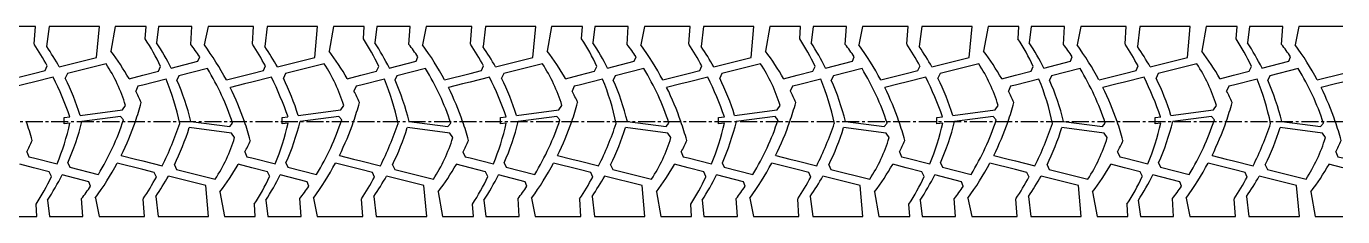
# Model space of a CAD drawing. Header units: inches. Extents: x 0 to 2193, y 0 to 159.
# Drawn here: x 1091 to 2193, y 0 to 159 of the extents above; entities that cross this region are included whole.
import ezdxf

# ---------------------------------------------------------------- set-up
doc = ezdxf.new("R2010")
doc.units = ezdxf.units.IN
doc.header["$MEASUREMENT"] = 0
doc.linetypes.add('CENTER2', pattern=[1.125, 0.75, -0.125, 0.125, -0.125])

msp = doc.modelspace()

# ---------------------------------------------------------------- linework, layer by layer
for p, q in [((1096.7, 159), (1060.1, 159)), ((1096.7, 159), (1096.7, 159)), ((1098.2, 159), (1096.7, 159)), ((1097.2, 144.3), (1098.2, 159)), ((1109.6, 159), (1107.6, 142.1)), ((1151.8, 159), (1109.6, 159)), ((1149.5, 133), (1151.8, 159)), ((1151.8, 159), (1151.8, 159)), ((1165.1, 159), (1161.4, 138.2)), ((1188.1, 159), (1165.1, 159)), ((1190.9, 159), (1188.1, 159)), ((1190.2, 148.7), (1190.9, 159)), ((1201.4, 159), (1199.7, 145.3)), ((1229.3, 159), (1201.4, 159)), ((1228.3, 143.8), (1229.3, 159)), ((1242.9, 159), (1239.7, 143.5)), ((1279.5, 159), (1242.9, 159)), ((1279.5, 159), (1279.5, 159)), ((1281, 159), (1279.5, 159)), ((1280, 144.3), (1281, 159)), ((1292.4, 159), (1290.4, 142.1)), ((1334.6, 159), (1292.4, 159)), ((1332.2, 133), (1334.6, 159)), ((1334.6, 159), (1334.6, 159)), ((1347.9, 159), (1344.2, 138.2)), ((1370.9, 159), (1347.9, 159)), ((1373.7, 159), (1370.9, 159)), ((1373, 148.7), (1373.7, 159)), ((1384.1, 159), (1382.5, 145.3)), ((1412.1, 159), (1384.1, 159)), ((1411.1, 143.8), (1412.1, 159)), ((1425.6, 159), (1422.5, 143.5)), ((1462.3, 159), (1425.6, 159)), ((1462.3, 159), (1462.3, 159)), ((1463.8, 159), (1462.3, 159)), ((1462.8, 144.3), (1463.8, 159)), ((1475.2, 159), (1473.2, 142.1)), ((1517.4, 159), (1475.2, 159)), ((1515, 133), (1517.4, 159)), ((1517.4, 159), (1517.4, 159)), ((1530.7, 159), (1527, 138.2)), ((1553.7, 159), (1530.7, 159)), ((1556.5, 159), (1553.7, 159)), ((1555.8, 148.7), (1556.5, 159)), ((1566.9, 159), (1565.3, 145.3)), ((1594.9, 159), (1566.9, 159)), ((1593.9, 143.8), (1594.9, 159)), ((1608.4, 159), (1605.3, 143.5)), ((1645.1, 159), (1608.4, 159)), ((1645.1, 159), (1645.1, 159)), ((1646.6, 159), (1645.1, 159)), ((1645.5, 144.3), (1646.6, 159)), ((1658, 159), (1655.9, 142.1)), ((1700.1, 159), (1658, 159)), ((1697.8, 133), (1700.1, 159)), ((1700.1, 159), (1700.1, 159)), ((1713.5, 159), (1709.8, 138.2)), ((1736.4, 159), (1713.5, 159)), ((1739.3, 159), (1736.4, 159)), ((1738.6, 148.7), (1739.3, 159)), ((1749.7, 159), (1748, 145.3)), ((1777.7, 159), (1749.7, 159)), ((1776.6, 143.8), (1777.7, 159)), ((1791.2, 159), (1788.1, 143.5)), ((1827.8, 159), (1791.2, 159)), ((1827.8, 159), (1827.8, 159)), ((1829.3, 159), (1827.8, 159)), ((1828.3, 144.3), (1829.3, 159)), ((1840.8, 159), (1838.7, 142.1)), ((1882.9, 159), (1840.8, 159)), ((1880.6, 133), (1882.9, 159)), ((1882.9, 159), (1882.9, 159)), ((1896.3, 159), (1892.5, 138.2)), ((1919.2, 159), (1896.3, 159)), ((1922.1, 159), (1919.2, 159)), ((1921.4, 148.7), (1922.1, 159)), ((1932.5, 159), (1930.8, 145.3)), ((1960.4, 159), (1932.5, 159)), ((1959.4, 143.8), (1960.4, 159)), ((1974, 159), (1970.9, 143.5)), ((2010.6, 159), (1974, 159)), ((2010.6, 159), (2010.6, 159)), ((2012.1, 159), (2010.6, 159)), ((2011.1, 144.3), (2012.1, 159)), ((2023.6, 159), (2021.5, 142.1)), ((2065.7, 159), (2023.6, 159)), ((2063.4, 133), (2065.7, 159)), ((2065.7, 159), (2065.7, 159)), ((2079, 159), (2075.3, 138.2)), ((2102, 159), (2079, 159)), ((2104.9, 159), (2102, 159)), ((2104.2, 148.7), (2104.9, 159)), ((2115.3, 159), (2113.6, 145.3)), ((2143.2, 159), (2115.3, 159)), ((2142.2, 143.8), (2143.2, 159)), ((2156.8, 159), (2153.7, 143.5)), ((2193.4, 159), (2156.8, 159)), ((2193.4, 159), (2193.4, 159)), ((1097.2, 144.3), (1097.2, 144.3)), ((1190.2, 148.7), (1190.2, 148.7)), ((1228.3, 143.8), (1228.3, 143.8)), ((1280, 144.3), (1280, 144.3)), ((1373, 148.7), (1373, 148.7)), ((1411.1, 143.8), (1411.1, 143.8)), ((1462.8, 144.3), (1462.8, 144.3)), ((1555.8, 148.7), (1555.8, 148.7)), ((1593.9, 143.8), (1593.9, 143.8)), ((1645.5, 144.3), (1645.5, 144.3)), ((1738.6, 148.7), (1738.6, 148.7)), ((1776.6, 143.8), (1776.6, 143.8)), ((1828.3, 144.3), (1828.3, 144.3)), ((1921.4, 148.7), (1921.4, 148.7)), ((1959.4, 143.8), (1959.4, 143.8)), ((2011.1, 144.3), (2011.1, 144.3)), ((2104.2, 148.7), (2104.2, 148.7)), ((2142.2, 143.8), (2142.2, 143.8)), ((1118.2, 125.1), (1149.5, 133)), ((1234.4, 129.9), (1235.8, 133.6)), ((1301, 125.1), (1332.2, 133)), ((1417.2, 129.9), (1418.6, 133.6)), ((1483.7, 125.1), (1515, 133)), ((1599.9, 129.9), (1601.4, 133.6)), ((1666.5, 125.1), (1697.8, 133)), ((1782.7, 129.9), (1784.1, 133.6)), ((1849.3, 125.1), (1880.6, 133)), ((1965.5, 129.9), (1966.9, 133.6)), ((2032.1, 125.1), (2063.4, 133)), ((2148.3, 129.9), (2149.7, 133.6)), ((1096.7, 119.6), (1106.4, 122.1)), ((1106.4, 122.1), (1108.1, 126)), ((1157.4, 127.8), (1125, 119.6)), ((1157.4, 127.8), (1157.4, 127.8)), ((1188.1, 118.2), (1201.2, 121.5)), ((1201.2, 121.5), (1203.1, 125.5)), ((1211.9, 124.2), (1234.4, 129.9)), ((1242.3, 123.7), (1218.3, 117.6)), ((1242.3, 123.7), (1242.3, 123.7)), ((1279.5, 119.6), (1289.2, 122.1)), ((1289.2, 122.1), (1290.9, 126)), ((1340.2, 127.8), (1307.8, 119.6)), ((1340.2, 127.8), (1340.2, 127.8)), ((1370.9, 118.2), (1383.9, 121.5)), ((1383.9, 121.5), (1385.9, 125.5)), ((1394.7, 124.2), (1417.2, 129.9)), ((1425.1, 123.7), (1401.1, 117.6)), ((1425.1, 123.7), (1425.1, 123.7)), ((1462.3, 119.6), (1472, 122.1)), ((1472, 122.1), (1473.7, 126)), ((1523, 127.8), (1490.6, 119.6)), ((1523, 127.8), (1523, 127.8)), ((1553.7, 118.2), (1566.7, 121.5)), ((1566.7, 121.5), (1568.6, 125.5)), ((1577.5, 124.2), (1599.9, 129.9)), ((1607.9, 123.7), (1583.9, 117.6)), ((1607.9, 123.7), (1607.9, 123.7)), ((1645.1, 119.6), (1654.8, 122.1)), ((1654.8, 122.1), (1656.5, 126)), ((1705.8, 127.8), (1673.3, 119.6)), ((1705.8, 127.8), (1705.8, 127.8)), ((1736.4, 118.2), (1749.5, 121.5)), ((1749.5, 121.5), (1751.4, 125.5)), ((1760.2, 124.2), (1782.7, 129.9)), ((1790.7, 123.7), (1766.7, 117.6)), ((1790.7, 123.7), (1790.7, 123.7)), ((1827.8, 119.6), (1837.5, 122.1)), ((1837.5, 122.1), (1839.3, 126)), ((1888.5, 127.8), (1856.1, 119.6)), ((1888.5, 127.8), (1888.5, 127.8)), ((1919.2, 118.2), (1932.3, 121.5)), ((1932.3, 121.5), (1934.2, 125.5)), ((1943, 124.2), (1965.5, 129.9)), ((1973.4, 123.7), (1949.5, 117.6)), ((1973.4, 123.7), (1973.4, 123.7)), ((2010.6, 119.6), (2020.3, 122.1)), ((2020.3, 122.1), (2022.1, 126)), ((2071.3, 127.8), (2038.9, 119.6)), ((2071.3, 127.8), (2071.3, 127.8)), ((2102, 118.2), (2115.1, 121.5)), ((2115.1, 121.5), (2117, 125.5)), ((2125.8, 124.2), (2148.3, 129.9)), ((2156.2, 123.7), (2132.3, 117.6)), ((2156.2, 123.7), (2156.2, 123.7)), ((1075.4, 114.3), (1096.7, 119.6)), ((1090.6, 110.9), (1078.7, 107.9)), ((1096.7, 112.4), (1090.6, 110.9)), ((1113.1, 116.6), (1096.7, 112.4)), ((1096.7, 112.4), (1096.7, 112.4)), ((1125, 119.6), (1123.2, 115.6)), ((1176.6, 115.3), (1188.1, 118.2)), ((1207.8, 114.9), (1188.1, 109.9)), ((1207.8, 114.9), (1207.8, 114.9)), ((1218.3, 117.6), (1216.7, 114.1)), ((1258.2, 114.3), (1279.5, 119.6)), ((1273.4, 110.9), (1261.5, 107.9)), ((1279.5, 112.4), (1273.4, 110.9)), ((1295.9, 116.6), (1279.5, 112.4)), ((1279.5, 112.4), (1279.5, 112.4)), ((1307.8, 119.6), (1306, 115.6)), ((1359.4, 115.3), (1370.9, 118.2)), ((1390.6, 114.9), (1370.9, 109.9)), ((1390.6, 114.9), (1390.6, 114.9)), ((1401.1, 117.6), (1399.4, 114.1)), ((1441, 114.3), (1462.3, 119.6)), ((1456.1, 110.9), (1444.2, 107.9)), ((1462.3, 112.4), (1456.1, 110.9)), ((1478.7, 116.6), (1462.3, 112.4)), ((1462.3, 112.4), (1462.3, 112.4)), ((1490.6, 119.6), (1488.7, 115.6)), ((1542.2, 115.3), (1553.7, 118.2)), ((1573.3, 114.9), (1553.7, 109.9)), ((1573.3, 114.9), (1573.3, 114.9)), ((1583.9, 117.6), (1582.2, 114.1)), ((1623.7, 114.3), (1645.1, 119.6)), ((1638.9, 110.9), (1627, 107.9)), ((1645.1, 112.4), (1638.9, 110.9)), ((1661.5, 116.6), (1645.1, 112.4)), ((1645.1, 112.4), (1645.1, 112.4)), ((1673.3, 119.6), (1671.5, 115.6)), ((1725, 115.3), (1736.4, 118.2)), ((1756.1, 114.9), (1736.4, 109.9)), ((1756.1, 114.9), (1756.1, 114.9)), ((1766.7, 117.6), (1765, 114.1)), ((1806.5, 114.3), (1827.8, 119.6)), ((1821.7, 110.9), (1809.8, 107.9)), ((1827.8, 112.4), (1821.7, 110.9)), ((1844.2, 116.6), (1827.8, 112.4)), ((1827.8, 112.4), (1827.8, 112.4)), ((1856.1, 119.6), (1854.3, 115.6)), ((1907.8, 115.3), (1919.2, 118.2)), ((1938.9, 114.9), (1919.2, 109.9)), ((1938.9, 114.9), (1938.9, 114.9)), ((1949.5, 117.6), (1947.8, 114.1)), ((1989.3, 114.3), (2010.6, 119.6)), ((2004.5, 110.9), (1992.6, 107.9)), ((2010.6, 112.4), (2004.5, 110.9)), ((2027, 116.6), (2010.6, 112.4)), ((2010.6, 112.4), (2010.6, 112.4)), ((2038.9, 119.6), (2037.1, 115.6)), ((2090.5, 115.3), (2102, 118.2)), ((2121.7, 114.9), (2102, 109.9)), ((2121.7, 114.9), (2121.7, 114.9)), ((2132.3, 117.6), (2130.6, 114.1)), ((2172.1, 114.3), (2193.4, 119.6)), ((2187.3, 110.9), (2175.4, 107.9)), ((2193.4, 112.4), (2187.3, 110.9)), ((2193.4, 112.4), (2193.4, 112.4)), ((1184, 108.9), (1182.2, 104.9)), ((1188.1, 109.9), (1184, 108.9)), ((1366.8, 108.9), (1365, 104.9)), ((1370.9, 109.9), (1366.8, 108.9)), ((1549.6, 108.9), (1547.8, 104.9)), ((1553.7, 109.9), (1549.6, 108.9)), ((1732.4, 108.9), (1730.6, 104.9)), ((1736.4, 109.9), (1732.4, 108.9)), ((1915.2, 108.9), (1913.4, 104.9)), ((1919.2, 109.9), (1915.2, 108.9)), ((2097.9, 108.9), (2096.2, 104.9)), ((2102, 109.9), (2097.9, 108.9)), ((1135.6, 84.5), (1171.2, 89.2)), ((1171.2, 89.2), (1173.7, 93)), ((1318.4, 84.5), (1354, 89.2)), ((1354, 89.2), (1356.5, 93)), ((1501.2, 84.5), (1536.8, 89.2)), ((1536.8, 89.2), (1539.2, 93)), ((1684, 84.5), (1719.5, 89.2)), ((1719.5, 89.2), (1722, 93)), ((1866.7, 84.5), (1902.3, 89.2)), ((1902.3, 89.2), (1904.8, 93)), ((2049.5, 84.5), (2085.1, 89.2)), ((2085.1, 89.2), (2087.6, 93)), ((1122.2, 77.5), (1122.3, 82.8)), ((1127.2, 78.2), (1122.2, 77.5)), ((1122.3, 82.8), (1127.1, 83.4)), ((1127.1, 83.4), (1127.1, 83.4)), ((1169.6, 83.8), (1137.1, 79.5)), ((1172, 80.9), (1169.6, 83.8)), ((1172, 80.9), (1172, 80.9)), ((1228.5, 79.5), (1261, 75.2)), ((1261, 75.2), (1263.4, 78.1)), ((1305, 82.8), (1309.8, 83.4)), ((1305, 77.5), (1305, 82.8)), ((1309.9, 78.2), (1305, 77.5)), ((1309.8, 83.4), (1309.8, 83.4)), ((1352.4, 83.8), (1319.9, 79.5)), ((1354.8, 80.9), (1352.4, 83.8)), ((1354.8, 80.9), (1354.8, 80.9)), ((1411.3, 79.5), (1443.8, 75.2)), ((1443.8, 75.2), (1446.2, 78.1)), ((1487.8, 82.8), (1492.6, 83.4)), ((1487.8, 77.5), (1487.8, 82.8)), ((1492.7, 78.2), (1487.8, 77.5)), ((1492.6, 83.4), (1492.6, 83.4)), ((1535.1, 83.8), (1502.7, 79.5)), ((1537.6, 80.9), (1535.1, 83.8)), ((1537.6, 80.9), (1537.6, 80.9)), ((1594.1, 79.5), (1626.5, 75.2)), ((1626.5, 75.2), (1628.9, 78.1)), ((1670.6, 82.8), (1675.4, 83.4)), ((1670.6, 77.5), (1670.6, 82.8)), ((1675.5, 78.2), (1670.6, 77.5)), ((1675.4, 83.4), (1675.4, 83.4)), ((1717.9, 83.8), (1685.4, 79.5)), ((1720.3, 80.9), (1717.9, 83.8)), ((1720.3, 80.9), (1720.3, 80.9)), ((1776.8, 79.5), (1809.3, 75.2)), ((1809.3, 75.2), (1811.7, 78.1)), ((1853.4, 82.8), (1858.2, 83.4)), ((1853.4, 77.5), (1853.4, 82.8)), ((1858.3, 78.2), (1853.4, 77.5)), ((1858.2, 83.4), (1858.2, 83.4)), ((1900.7, 83.8), (1868.2, 79.5)), ((1903.1, 80.9), (1900.7, 83.8)), ((1903.1, 80.9), (1903.1, 80.9)), ((1959.6, 79.5), (1992.1, 75.2)), ((1992.1, 75.2), (1994.5, 78.1)), ((2036.2, 82.8), (2041, 83.4)), ((2036.2, 77.5), (2036.2, 82.8)), ((2041.1, 78.2), (2036.2, 77.5)), ((2041, 83.4), (2041, 83.4)), ((2083.5, 83.8), (2051, 79.5)), ((2085.9, 80.9), (2083.5, 83.8)), ((2085.9, 80.9), (2085.9, 80.9)), ((2142.4, 79.5), (2174.9, 75.2)), ((2174.9, 75.2), (2177.3, 78.1)), ((1262.6, 69.8), (1227, 74.5)), ((1265.1, 66), (1262.6, 69.8)), ((1445.4, 69.8), (1409.8, 74.5)), ((1447.9, 66), (1445.4, 69.8)), ((1628.1, 69.8), (1592.6, 74.5)), ((1630.6, 66), (1628.1, 69.8)), ((1810.9, 69.8), (1775.3, 74.5)), ((1813.4, 66), (1810.9, 69.8)), ((1993.7, 69.8), (1958.1, 74.5)), ((1996.2, 66), (1993.7, 69.8)), ((2176.5, 69.8), (2140.9, 74.5)), ((2179, 66), (2176.5, 69.8)), ((1265.1, 66), (1265.1, 66)), ((1447.9, 66), (1447.9, 66)), ((1630.6, 66), (1630.6, 66)), ((1813.4, 66), (1813.4, 66)), ((1996.2, 66), (1996.2, 66)), ((2179, 66), (2179, 66)), ((1090.9, 54.1), (1092.6, 50.1)), ((1092.6, 50.1), (1096.7, 49.1)), ((1096.7, 49.1), (1116.4, 44.1)), ((1125.3, 44.9), (1126.9, 41.4)), ((1188.1, 39.4), (1166.8, 44.7)), ((1170.1, 51.1), (1182, 48.1)), ((1182, 48.1), (1188.1, 46.6)), ((1188.1, 46.6), (1204.5, 42.4)), ((1273.6, 54.1), (1275.4, 50.1)), ((1275.4, 50.1), (1279.5, 49.1)), ((1279.5, 49.1), (1299.2, 44.1)), ((1308.1, 44.9), (1309.7, 41.4)), ((1370.9, 39.4), (1349.6, 44.7)), ((1352.9, 51.1), (1364.8, 48.1)), ((1364.8, 48.1), (1370.9, 46.6)), ((1370.9, 46.6), (1387.3, 42.4)), ((1456.4, 54.1), (1458.2, 50.1)), ((1458.2, 50.1), (1462.3, 49.1)), ((1462.3, 49.1), (1481.9, 44.1)), ((1490.8, 44.9), (1492.5, 41.4)), ((1553.7, 39.4), (1532.3, 44.7)), ((1535.6, 51.1), (1547.5, 48.1)), ((1547.5, 48.1), (1553.7, 46.6)), ((1553.7, 46.6), (1570.1, 42.4)), ((1639.2, 54.1), (1641, 50.1)), ((1641, 50.1), (1645.1, 49.1)), ((1645.1, 49.1), (1664.7, 44.1)), ((1673.6, 44.9), (1675.3, 41.4)), ((1736.4, 39.4), (1715.1, 44.7)), ((1718.4, 51.1), (1730.3, 48.1)), ((1730.3, 48.1), (1736.4, 46.6)), ((1736.4, 46.6), (1752.8, 42.4)), ((1822, 54.1), (1823.8, 50.1)), ((1823.8, 50.1), (1827.8, 49.1)), ((1827.8, 49.1), (1847.5, 44.1)), ((1856.4, 44.9), (1858.1, 41.4)), ((1919.2, 39.4), (1897.9, 44.7)), ((1901.2, 51.1), (1913.1, 48.1)), ((1913.1, 48.1), (1919.2, 46.6)), ((1919.2, 46.6), (1935.6, 42.4)), ((2004.8, 54.1), (2006.6, 50.1)), ((2006.6, 50.1), (2010.6, 49.1)), ((2010.6, 49.1), (2030.3, 44.1)), ((2039.2, 44.9), (2040.9, 41.4)), ((2102, 39.4), (2080.7, 44.7)), ((2084, 51.1), (2095.9, 48.1)), ((2095.9, 48.1), (2102, 46.6)), ((2102, 46.6), (2118.4, 42.4)), ((2187.6, 54.1), (2189.3, 50.1)), ((2189.3, 50.1), (2193.4, 49.1)), ((1096.7, 40.8), (1085.2, 43.7)), ((1096.7, 40.8), (1096.7, 40.8)), ((1109.8, 37.5), (1096.7, 40.8)), ((1111.7, 33.5), (1109.8, 37.5)), ((1111.7, 33.5), (1111.7, 33.5)), ((1143, 29.1), (1120.5, 34.8)), ((1126.9, 41.4), (1150.9, 35.3)), ((1197.8, 36.9), (1188.1, 39.4)), ((1199.5, 33), (1197.8, 36.9)), ((1240.9, 26), (1209.6, 33.9)), ((1214.6, 43.4), (1216.4, 39.4)), ((1216.4, 39.4), (1248.8, 31.2)), ((1279.5, 40.8), (1268, 43.7)), ((1279.5, 40.8), (1279.5, 40.8)), ((1292.5, 37.5), (1279.5, 40.8)), ((1294.5, 33.5), (1292.5, 37.5)), ((1294.5, 33.5), (1294.5, 33.5)), ((1325.8, 29.1), (1303.3, 34.8)), ((1309.7, 41.4), (1333.7, 35.3)), ((1380.6, 36.9), (1370.9, 39.4)), ((1382.3, 33), (1380.6, 36.9)), ((1423.6, 26), (1392.4, 33.9)), ((1397.3, 43.4), (1399.2, 39.4)), ((1399.2, 39.4), (1431.6, 31.2)), ((1462.3, 40.8), (1450.8, 43.7)), ((1462.3, 40.8), (1462.3, 40.8)), ((1475.3, 37.5), (1462.3, 40.8)), ((1477.2, 33.5), (1475.3, 37.5)), ((1477.2, 33.5), (1477.2, 33.5)), ((1508.5, 29.1), (1486.1, 34.8)), ((1492.5, 41.4), (1516.5, 35.3)), ((1563.4, 36.9), (1553.7, 39.4)), ((1565.1, 33), (1563.4, 36.9)), ((1606.4, 26), (1575.1, 33.9)), ((1580.1, 43.4), (1581.9, 39.4)), ((1581.9, 39.4), (1614.4, 31.2)), ((1645.1, 40.8), (1633.6, 43.7)), ((1645.1, 40.8), (1645.1, 40.8)), ((1658.1, 37.5), (1645.1, 40.8)), ((1660, 33.5), (1658.1, 37.5)), ((1660, 33.5), (1660, 33.5)), ((1691.3, 29.1), (1668.8, 34.8)), ((1675.3, 41.4), (1699.3, 35.3)), ((1746.2, 36.9), (1736.4, 39.4)), ((1747.9, 33), (1746.2, 36.9)), ((1789.2, 26), (1757.9, 33.9)), ((1762.9, 43.4), (1764.7, 39.4)), ((1764.7, 39.4), (1797.2, 31.2)), ((1827.8, 40.8), (1816.4, 43.7)), ((1827.8, 40.8), (1827.8, 40.8)), ((1840.9, 37.5), (1827.8, 40.8)), ((1842.8, 33.5), (1840.9, 37.5)), ((1842.8, 33.5), (1842.8, 33.5)), ((1874.1, 29.1), (1851.6, 34.8)), ((1858.1, 41.4), (1882.1, 35.3)), ((1928.9, 36.9), (1919.2, 39.4)), ((1930.7, 33), (1928.9, 36.9)), ((1972, 26), (1940.7, 33.9)), ((1945.7, 43.4), (1947.5, 39.4)), ((1947.5, 39.4), (1979.9, 31.2)), ((2010.6, 40.8), (1999.2, 43.7)), ((2010.6, 40.8), (2010.6, 40.8)), ((2023.7, 37.5), (2010.6, 40.8)), ((2025.6, 33.5), (2023.7, 37.5)), ((2025.6, 33.5), (2025.6, 33.5)), ((2056.9, 29.1), (2034.4, 34.8)), ((2040.9, 41.4), (2064.8, 35.3)), ((2111.7, 36.9), (2102, 39.4)), ((2113.4, 33), (2111.7, 36.9)), ((2154.8, 26), (2123.5, 33.9)), ((2128.5, 43.4), (2130.3, 39.4)), ((2130.3, 39.4), (2162.7, 31.2)), ((2193.4, 40.8), (2181.9, 43.7)), ((2193.4, 40.8), (2193.4, 40.8)), ((1144.4, 25.4), (1143, 29.1)), ((1144.4, 25.4), (1144.4, 25.4)), ((1199.5, 33), (1199.5, 33)), ((1243.2, 0), (1240.9, 26)), ((1240.9, 26), (1240.9, 26)), ((1327.2, 25.4), (1325.8, 29.1)), ((1327.2, 25.4), (1327.2, 25.4)), ((1382.3, 33), (1382.3, 33)), ((1426, 0), (1423.6, 26)), ((1423.6, 26), (1423.6, 26)), ((1510, 25.4), (1508.5, 29.1)), ((1510, 25.4), (1510, 25.4)), ((1565.1, 33), (1565.1, 33)), ((1608.8, 0), (1606.4, 26)), ((1606.4, 26), (1606.4, 26)), ((1692.8, 25.4), (1691.3, 29.1)), ((1692.8, 25.4), (1692.8, 25.4)), ((1747.9, 33), (1747.9, 33)), ((1791.5, 0), (1789.2, 26)), ((1789.2, 26), (1789.2, 26)), ((1875.5, 25.4), (1874.1, 29.1)), ((1875.5, 25.4), (1875.5, 25.4)), ((1930.7, 33), (1930.7, 33)), ((1974.3, 0), (1972, 26)), ((1972, 26), (1972, 26)), ((2058.3, 25.4), (2056.9, 29.1)), ((2058.3, 25.4), (2058.3, 25.4)), ((2113.4, 33), (2113.4, 33)), ((2157.1, 0), (2154.8, 26)), ((2154.8, 26), (2154.8, 26)), ((1108.3, 13.7), (1110, 0)), ((1137.9, 0), (1136.9, 15.2)), ((1148.4, 15.5), (1151.5, 0)), ((1189.6, 0), (1188.6, 14.7)), ((1199, 16.9), (1201, 0)), ((1252.8, 20.8), (1256.5, 0)), ((1291.1, 13.7), (1292.8, 0)), ((1320.7, 0), (1319.7, 15.2)), ((1331.1, 15.5), (1334.2, 0)), ((1372.4, 0), (1371.4, 14.7)), ((1381.8, 16.9), (1383.8, 0)), ((1435.6, 20.8), (1439.3, 0)), ((1473.9, 13.7), (1475.5, 0)), ((1503.5, 0), (1502.5, 15.2)), ((1513.9, 15.5), (1517, 0)), ((1555.2, 0), (1554.2, 14.7)), ((1564.5, 16.9), (1566.6, 0)), ((1618.4, 20.8), (1622.1, 0)), ((1656.7, 13.7), (1658.3, 0)), ((1686.3, 0), (1685.3, 15.2)), ((1696.7, 15.5), (1699.8, 0)), ((1737.9, 0), (1736.9, 14.7)), ((1747.3, 16.9), (1749.4, 0)), ((1801.1, 20.8), (1804.9, 0)), ((1839.4, 13.7), (1841.1, 0)), ((1869.1, 0), (1868, 15.2)), ((1879.5, 15.5), (1882.6, 0)), ((1920.7, 0), (1919.7, 14.7)), ((1930.1, 16.9), (1932.2, 0)), ((1983.9, 20.8), (1987.7, 0)), ((2022.2, 13.7), (2023.9, 0)), ((2051.8, 0), (2050.8, 15.2)), ((2062.3, 15.5), (2065.4, 0)), ((2103.5, 0), (2102.5, 14.7)), ((2112.9, 16.9), (2114.9, 0)), ((2166.7, 20.8), (2170.4, 0)), ((1073.7, 0), (1096.7, 0)), ((1096.7, 0), (1099.5, 0)), ((1099.5, 0), (1098.8, 10.3)), ((1110, 0), (1137.9, 0)), ((1151.5, 0), (1188.1, 0)), ((1188.1, 0), (1189.6, 0)), ((1201, 0), (1243.2, 0)), ((1256.5, 0), (1279.5, 0)), ((1279.5, 0), (1282.3, 0)), ((1282.3, 0), (1281.6, 10.3)), ((1292.8, 0), (1320.7, 0)), ((1334.2, 0), (1370.9, 0)), ((1370.9, 0), (1372.4, 0)), ((1383.8, 0), (1426, 0)), ((1439.3, 0), (1462.3, 0)), ((1462.3, 0), (1465.1, 0)), ((1465.1, 0), (1464.4, 10.3)), ((1475.5, 0), (1503.5, 0)), ((1517, 0), (1553.7, 0)), ((1553.7, 0), (1555.2, 0)), ((1566.6, 0), (1608.8, 0)), ((1622.1, 0), (1645.1, 0)), ((1645.1, 0), (1647.9, 0)), ((1647.9, 0), (1647.2, 10.3)), ((1658.3, 0), (1686.3, 0)), ((1699.8, 0), (1736.4, 0)), ((1736.4, 0), (1737.9, 0)), ((1749.4, 0), (1791.5, 0)), ((1804.9, 0), (1827.8, 0)), ((1827.8, 0), (1830.7, 0)), ((1830.7, 0), (1830, 10.3)), ((1841.1, 0), (1869.1, 0)), ((1882.6, 0), (1919.2, 0)), ((1919.2, 0), (1920.7, 0)), ((1932.2, 0), (1974.3, 0)), ((1987.7, 0), (2010.6, 0)), ((2010.6, 0), (2013.5, 0)), ((2013.5, 0), (2012.8, 10.3)), ((2023.9, 0), (2051.8, 0)), ((2065.4, 0), (2102, 0)), ((2102, 0), (2103.5, 0)), ((2114.9, 0), (2157.1, 0)), ((2170.4, 0), (2193.4, 0))]:
    msp.add_line(p, q)
at = {"color": 1, "linetype": 'CENTER2', "ltscale": 19}
msp.add_line((0, 79.5), (2193.4, 79.5), dxfattribs=at)
for centre, radius, start, end in [((867, -6.5), 275.1, 28.7894, 33.2148), ((1009.5, 33.5), 214.3, 25.433, 32.5224), ((1021.9, 28.2), 212.9, 26.8071, 33.3591), ((1058.7, 11.1), 215.4, 34.6892, 38.0542), ((1044.9, 0.3), 241.8, 28.1247, 36.3161), ((1049.8, -6.5), 275.1, 28.7894, 33.2148), ((1192.3, 33.5), 214.3, 25.433, 32.5224), ((1204.7, 28.2), 212.9, 26.8071, 33.3591), ((1241.5, 11.1), 215.4, 34.6892, 38.0542), ((1227.7, 0.3), 241.8, 28.1247, 36.3161), ((1232.6, -6.5), 275.1, 28.7894, 33.2148), ((1375.1, 33.5), 214.3, 25.433, 32.5224), ((1387.5, 28.2), 212.9, 26.8071, 33.3591), ((1424.3, 11.1), 215.4, 34.6892, 38.0542), ((1410.5, 0.3), 241.8, 28.1247, 36.3161), ((1415.4, -6.5), 275.1, 28.7894, 33.2148), ((1557.9, 33.5), 214.3, 25.433, 32.5224), ((1570.2, 28.2), 212.9, 26.8071, 33.3591), ((1607.1, 11.1), 215.4, 34.6892, 38.0542), ((1593.2, 0.3), 241.8, 28.1247, 36.3161), ((1598.1, -6.5), 275.1, 28.7894, 33.2148), ((1740.7, 33.5), 214.3, 25.433, 32.5224), ((1753, 28.2), 212.9, 26.8071, 33.3591), ((1789.8, 11.1), 215.4, 34.6892, 38.0542), ((1776, 0.3), 241.8, 28.1247, 36.3161), ((1780.9, -6.5), 275.1, 28.7894, 33.2148), ((1923.4, 33.5), 214.3, 25.433, 32.5224), ((1935.8, 28.2), 212.9, 26.8071, 33.3591), ((1972.6, 11.1), 215.4, 34.6892, 38.0542), ((1958.8, 0.3), 241.8, 28.1247, 36.3161), ((932, 21.1), 213.3, 29.1892, 34.5786), ((985.4, 4.8), 220.9, 30.0252, 37.1661), ((1114.7, 21.1), 213.3, 29.1892, 34.5786), ((1168.2, 4.8), 220.9, 30.0252, 37.1661), ((1297.5, 21.1), 213.3, 29.1892, 34.5786), ((1351, 4.8), 220.9, 30.0252, 37.1661), ((1480.3, 21.1), 213.3, 29.1892, 34.5786), ((1533.8, 4.8), 220.9, 30.0252, 37.1661), ((1663.1, 21.1), 213.3, 29.1892, 34.5786), ((1716.5, 4.8), 220.9, 30.0252, 37.1661), ((1845.9, 21.1), 213.3, 29.1892, 34.5786), ((1899.3, 4.8), 220.9, 30.0252, 37.1661), ((1042.3, 52.7), 137.4, 17.0522, 33.1029), ((1058.7, 11.1), 215.4, 18.1337, 31.5144), ((1225.1, 52.7), 137.4, 17.0522, 33.1029), ((1241.5, 11.1), 215.4, 18.1337, 31.5144), ((1407.9, 52.7), 137.4, 17.0522, 33.1029), ((1424.3, 11.1), 215.4, 18.1337, 31.5144), ((1590.7, 52.7), 137.4, 17.0522, 33.1029), ((1607.1, 11.1), 215.4, 18.1337, 31.5144), ((1773.4, 52.7), 137.4, 17.0522, 33.1029), ((1789.8, 11.1), 215.4, 18.1337, 31.5144), ((1956.2, 52.7), 137.4, 17.0522, 33.1029), ((1972.6, 11.1), 215.4, 18.1337, 31.5144), ((867, -6.5), 275.1, 19.0629, 26.5638), ((932, 21.1), 213.3, 17.311, 26.3109), ((1009.5, 33.5), 214.3, 11.9403, 22.3307), ((1021.9, 28.2), 212.9, 13.9498, 23.8021), ((1049.8, -6.5), 275.1, 19.0629, 26.5638), ((1114.7, 21.1), 213.3, 17.311, 26.3109), ((1192.3, 33.5), 214.3, 11.9403, 22.3307), ((1204.7, 28.2), 212.9, 13.9498, 23.8021), ((1232.6, -6.5), 275.1, 19.0629, 26.5638), ((1297.5, 21.1), 213.3, 17.311, 26.3109), ((1375.1, 33.5), 214.3, 11.9403, 22.3307), ((1387.5, 28.2), 212.9, 13.9498, 23.8021), ((1415.4, -6.5), 275.1, 19.0629, 26.5638), ((1480.3, 21.1), 213.3, 17.311, 26.3109), ((1557.9, 33.5), 214.3, 11.9403, 22.3307), ((1570.2, 28.2), 212.9, 13.9498, 23.8021), ((1598.1, -6.5), 275.1, 19.0629, 26.5638), ((1663.1, 21.1), 213.3, 17.311, 26.3109), ((1740.7, 33.5), 214.3, 11.9403, 22.3307), ((1753, 28.2), 212.9, 13.9498, 23.8021), ((1780.9, -6.5), 275.1, 19.0629, 26.5638), ((1845.9, 21.1), 213.3, 17.311, 26.3109), ((1923.4, 33.5), 214.3, 11.9403, 22.3307), ((1935.8, 28.2), 212.9, 13.9498, 23.8021), ((985.4, 4.8), 220.9, 24.1978, 26.9708), ((1044.9, 0.3), 241.8, 19.1363, 26.4221), ((1168.2, 4.8), 220.9, 24.1978, 26.9708), ((1227.7, 0.3), 241.8, 19.1363, 26.4221), ((1351, 4.8), 220.9, 24.1978, 26.9708), ((1410.5, 0.3), 241.8, 19.1363, 26.4221), ((1533.8, 4.8), 220.9, 24.1978, 26.9708), ((1593.2, 0.3), 241.8, 19.1363, 26.4221), ((1716.5, 4.8), 220.9, 24.1978, 26.9708), ((1776, 0.3), 241.8, 19.1363, 26.4221), ((1899.3, 4.8), 220.9, 24.1978, 26.9708), ((1958.8, 0.3), 241.8, 19.1363, 26.4221), ((953.5, 158.7), 241.8, 340.8637, 344.789), ((1136.3, 158.7), 241.8, 340.8637, 344.789), ((1319.1, 158.7), 241.8, 340.8637, 344.789), ((1501.8, 158.7), 241.8, 340.8637, 344.789), ((1684.6, 158.7), 241.8, 340.8637, 344.789), ((1867.4, 158.7), 241.8, 340.8637, 344.789), ((862.1, 0.3), 241.8, 15.211, 19.1363), ((918.1, 125.5), 214.3, 337.6693, 347.2353), ((930.5, 130.8), 212.9, 336.1979, 346.0502), ((967.3, 147.9), 215.4, 328.4856, 341.8663), ((953.5, 158.7), 241.8, 333.5779, 340.8637), ((958.4, 165.5), 275.1, 333.4362, 341.4247), ((1044.9, 0.3), 241.8, 15.211, 19.1363), ((1100.9, 125.5), 214.3, 337.6693, 347.2353), ((1113.3, 130.8), 212.9, 336.1979, 346.0502), ((1150.1, 147.9), 215.4, 328.4856, 341.8663), ((1136.3, 158.7), 241.8, 333.5779, 340.8637), ((1141.2, 165.5), 275.1, 333.4362, 341.4247), ((1227.7, 0.3), 241.8, 15.211, 19.1363), ((1283.7, 125.5), 214.3, 337.6693, 347.2353), ((1296.1, 130.8), 212.9, 336.1979, 346.0502), ((1332.9, 147.9), 215.4, 328.4856, 341.8663), ((1319.1, 158.7), 241.8, 333.5779, 340.8637), ((1324, 165.5), 275.1, 333.4362, 341.4247), ((1410.5, 0.3), 241.8, 15.211, 19.1363), ((1466.5, 125.5), 214.3, 337.6693, 347.2353), ((1478.9, 130.8), 212.9, 336.1979, 346.0502), ((1515.7, 147.9), 215.4, 328.4856, 341.8663), ((1501.8, 158.7), 241.8, 333.5779, 340.8637), ((1506.7, 165.5), 275.1, 333.4362, 341.4247), ((1593.2, 0.3), 241.8, 15.211, 19.1363), ((1649.3, 125.5), 214.3, 337.6693, 347.2353), ((1661.6, 130.8), 212.9, 336.1979, 346.0502), ((1698.5, 147.9), 215.4, 328.4856, 341.8663), ((1684.6, 158.7), 241.8, 333.5779, 340.8637), ((1689.5, 165.5), 275.1, 333.4362, 341.4247), ((1776, 0.3), 241.8, 15.211, 19.1363), ((1832, 125.5), 214.3, 337.6693, 347.2353), ((1844.4, 130.8), 212.9, 336.1979, 346.0502), ((1881.2, 147.9), 215.4, 328.4856, 341.8663), ((1867.4, 158.7), 241.8, 333.5779, 340.8637), ((1872.3, 165.5), 275.1, 333.4362, 341.4247), ((1958.8, 0.3), 241.8, 15.211, 19.1363), ((1023.4, 137.9), 213.3, 333.6891, 342.689), ((1206.1, 137.9), 213.3, 333.6891, 342.689), ((1388.9, 137.9), 213.3, 333.6891, 342.689), ((1571.7, 137.9), 213.3, 333.6891, 342.689), ((1754.5, 137.9), 213.3, 333.6891, 342.689), ((1937.3, 137.9), 213.3, 333.6891, 342.689), ((894, 154.2), 220.9, 333.0292, 335.8022), ((1133.7, 106.3), 137.4, 326.8971, 342.9478), ((1076.8, 154.2), 220.9, 333.0292, 335.8022), ((1316.5, 106.3), 137.4, 326.8971, 342.9478), ((1259.6, 154.2), 220.9, 333.0292, 335.8022), ((1499.3, 106.3), 137.4, 326.8971, 342.9478), ((1442.4, 154.2), 220.9, 333.0292, 335.8022), ((1682.1, 106.3), 137.4, 326.8971, 342.9478), ((1625.2, 154.2), 220.9, 333.0292, 335.8022), ((1864.8, 106.3), 137.4, 326.8971, 342.9478), ((1807.9, 154.2), 220.9, 333.0292, 335.8022), ((2047.6, 106.3), 137.4, 326.8971, 342.9478), ((1990.7, 154.2), 220.9, 333.0292, 335.8022), ((953.5, 158.7), 241.8, 323.6839, 331.8753), ((1136.3, 158.7), 241.8, 323.6839, 331.8753), ((1319.1, 158.7), 241.8, 323.6839, 331.8753), ((1501.8, 158.7), 241.8, 323.6839, 331.8753), ((1684.6, 158.7), 241.8, 323.6839, 331.8753), ((1867.4, 158.7), 241.8, 323.6839, 331.8753), ((918.1, 125.5), 214.3, 327.4776, 334.567), ((930.5, 130.8), 212.9, 326.6409, 333.1929), ((1023.4, 137.9), 213.3, 325.4214, 330.8108), ((1076.8, 154.2), 220.9, 322.8339, 329.9748), ((1100.9, 125.5), 214.3, 327.4776, 334.567), ((1113.3, 130.8), 212.9, 326.6409, 333.1929), ((1206.1, 137.9), 213.3, 325.4214, 330.8108), ((1259.6, 154.2), 220.9, 322.8339, 329.9748), ((1283.7, 125.5), 214.3, 327.4776, 334.567), ((1296.1, 130.8), 212.9, 326.6409, 333.1929), ((1388.9, 137.9), 213.3, 325.4214, 330.8108), ((1442.4, 154.2), 220.9, 322.8339, 329.9748), ((1466.5, 125.5), 214.3, 327.4776, 334.567), ((1478.9, 130.8), 212.9, 326.6409, 333.1929), ((1571.7, 137.9), 213.3, 325.4214, 330.8108), ((1625.2, 154.2), 220.9, 322.8339, 329.9748), ((1649.3, 125.5), 214.3, 327.4776, 334.567), ((1661.6, 130.8), 212.9, 326.6409, 333.1929), ((1754.5, 137.9), 213.3, 325.4214, 330.8108), ((1807.9, 154.2), 220.9, 322.8339, 329.9748), ((1832, 125.5), 214.3, 327.4776, 334.567), ((1844.4, 130.8), 212.9, 326.6409, 333.1929), ((1937.3, 137.9), 213.3, 325.4214, 330.8108), ((1990.7, 154.2), 220.9, 322.8339, 329.9748), ((967.3, 147.9), 215.4, 321.9458, 325.3108), ((958.4, 165.5), 275.1, 326.7852, 331.2106), ((1150.1, 147.9), 215.4, 321.9458, 325.3108), ((1141.2, 165.5), 275.1, 326.7852, 331.2106), ((1332.9, 147.9), 215.4, 321.9458, 325.3108), ((1324, 165.5), 275.1, 326.7852, 331.2106), ((1515.7, 147.9), 215.4, 321.9458, 325.3108), ((1506.7, 165.5), 275.1, 326.7852, 331.2106), ((1698.5, 147.9), 215.4, 321.9458, 325.3108), ((1689.5, 165.5), 275.1, 326.7852, 331.2106), ((1881.2, 147.9), 215.4, 321.9458, 325.3108), ((1872.3, 165.5), 275.1, 326.7852, 331.2106)]:
    msp.add_arc(centre, radius, start, end)

doc.saveas('drawing.dxf')
